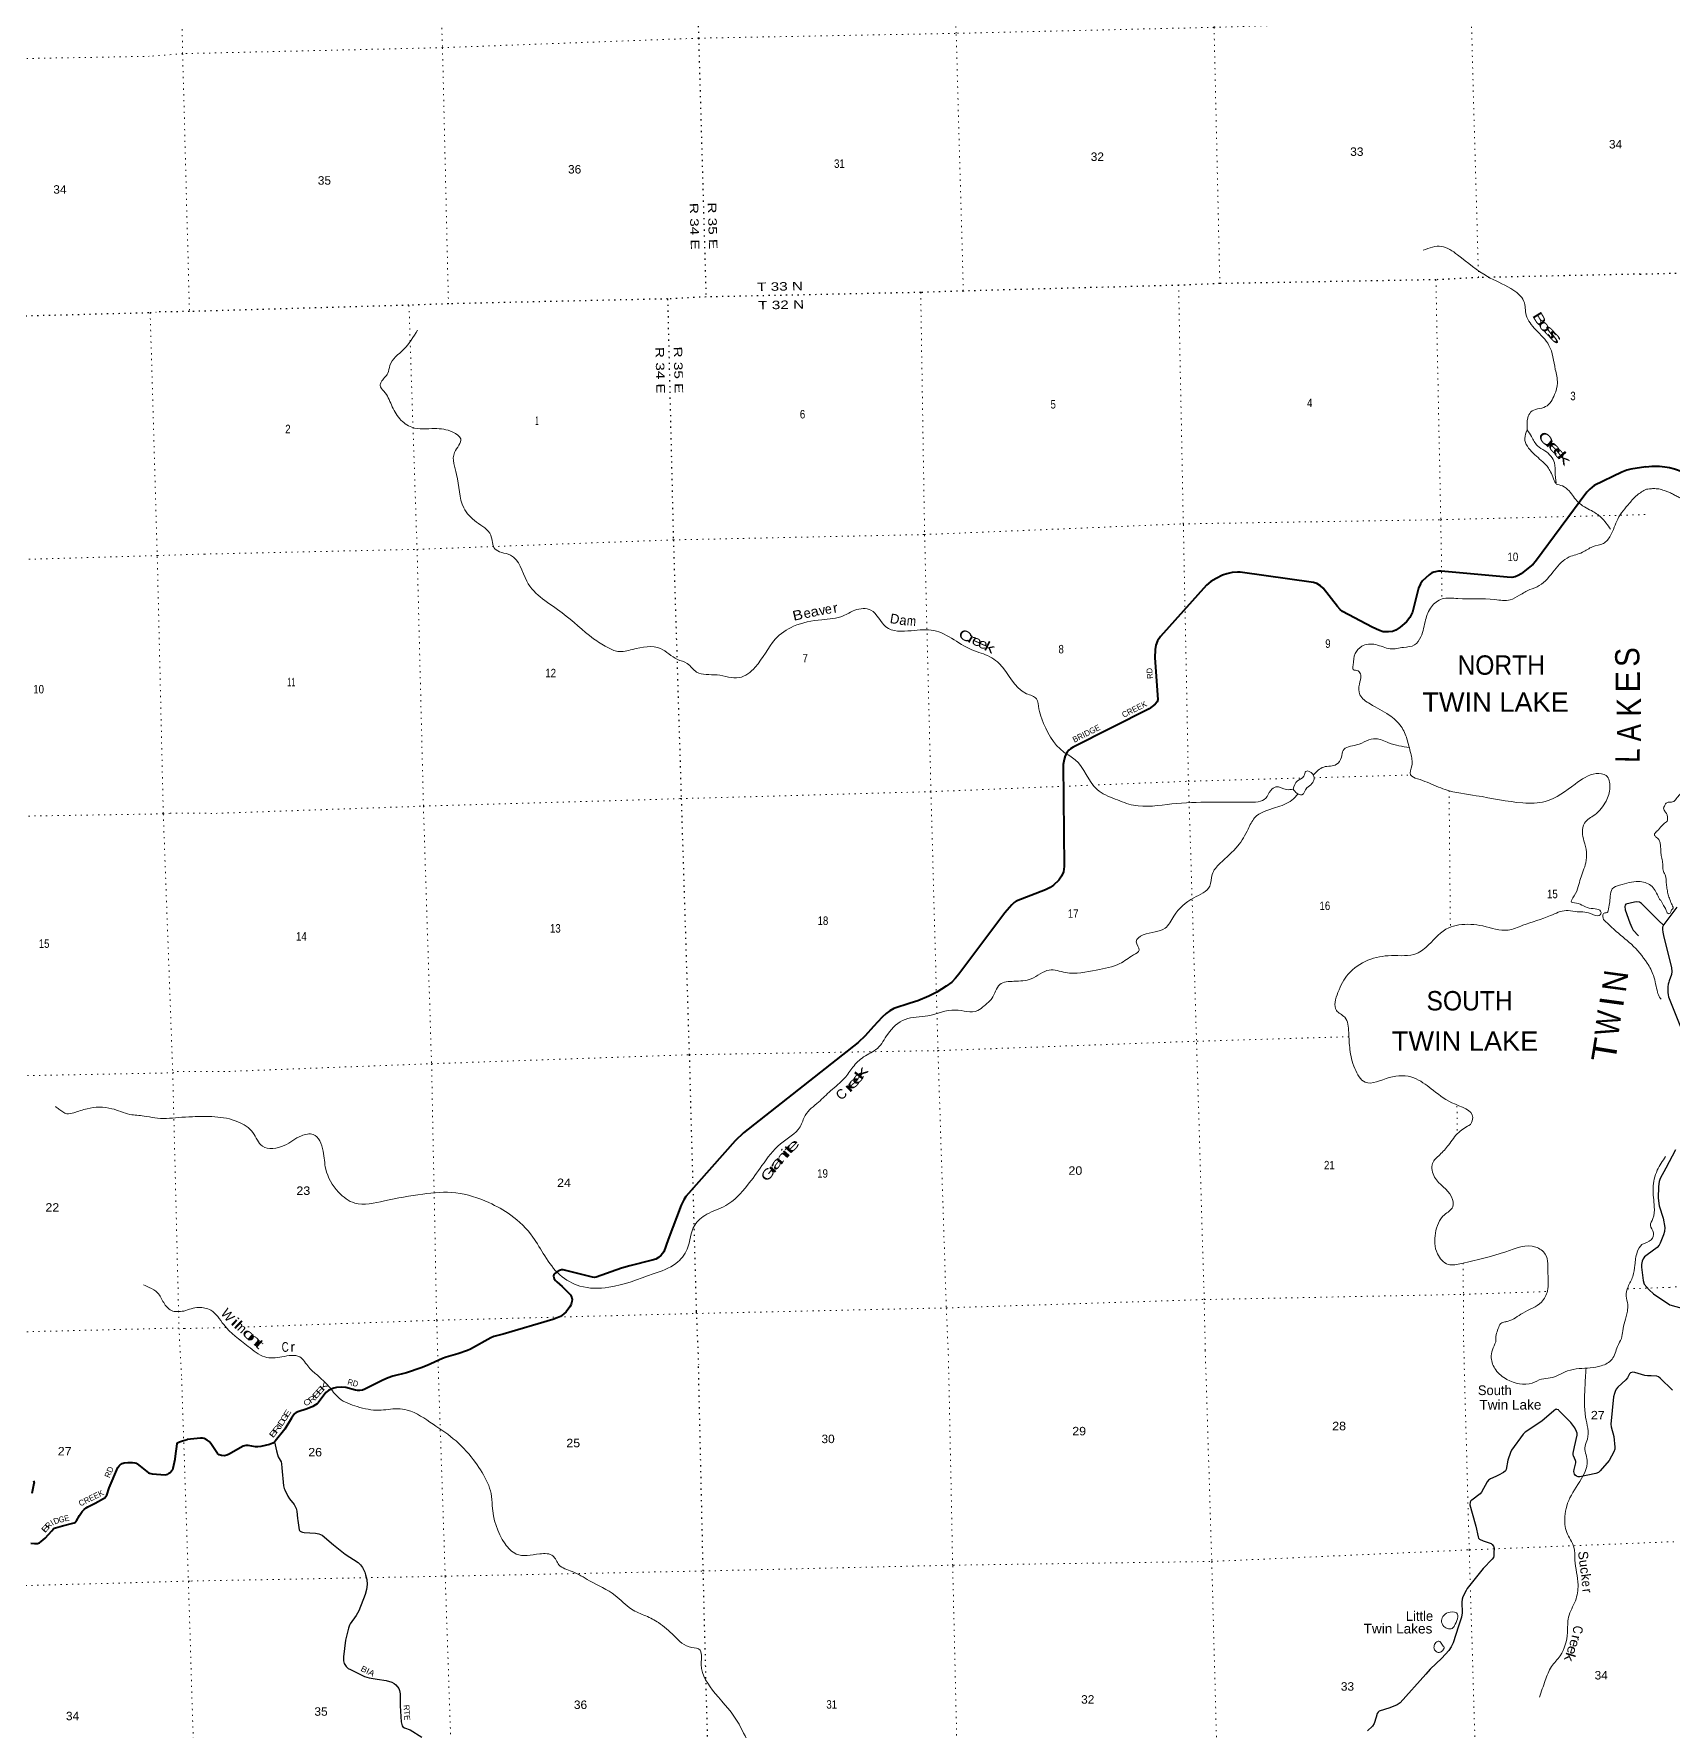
# Model space of a CAD drawing. Header units: feet. Extents: x 489137 to 739700, y 189004 to 379547.
# Drawn here: x 610788 to 644636, y 276660 to 311700 of the extents above; entities that cross this region are included whole.
import ezdxf
from ezdxf.enums import TextEntityAlignment as Align

# ---------------------------------------------------------------- set-up
doc = ezdxf.new("R2010")
doc.units = ezdxf.units.FT
doc.header["$LTSCALE"] = 80
doc.linetypes.add('DOTTED', pattern=[1.5, 0.3, -1.2])
for name, color, linetype, lineweight in [('26', 7, 'Continuous', 40), ('29', 7, 'Continuous', 25), ('39', 7, 'Continuous', 13), ('6', 7, 'DOTTED', 25), ('7', 7, 'DOTTED', 13)]:
    doc.layers.add(name, color=color, linetype=linetype, lineweight=lineweight)
for name, color, linetype in [('27', 7, 'Continuous'), ('30', 7, 'Continuous'), ('41', 7, 'Continuous')]:
    doc.layers.add(name, color=color, linetype=linetype)

msp = doc.modelspace()

# ---------------------------------------------------------------- linework, layer by layer
at = {"layer": '26'}
for points in [[(644091.55, 302755.91), (643780.83, 302706.57), (643699.06, 302686.11), (643601.05, 302649), (643024.62, 302368.53), (642982.99, 302338.71), (642934.45, 302296.35), (642875.2, 302230.63), (641814.6, 300802.28), (641762.45, 300748.8), (641516.26, 300545.92), (641457.54, 300509.96), (641397.08, 300483.99), (641327.7, 300473.87), (641225.88, 300479.19), (639865.22, 300600.18), (639809.36, 300599.08), (639713.74, 300582.14), (639670.46, 300564.09), (639617.84, 300529.06), (639478.4, 300399.88), (639436.03, 300336.73), (639396, 300250.08), (639268.95, 299757.59), (639214.22, 299647.44), (639145.64, 299558.16), (639015.86, 299441.74), (638930.93, 299382.43), (638857.17, 299358.73), (638774.69, 299347.74), (638666.01, 299351.52), (638590.47, 299374.9), (638437.27, 299445.36), (637825.39, 299765.6), (637775.18, 299809.84), (637721.08, 299874.8), (637425.33, 300253.73), (637374.81, 300296.45), (637299.1, 300343.95), (637223.69, 300364.94), (635713.98, 300582.14), (635657.25, 300581.65), (635548.08, 300574.92), (635434.42, 300549.13), (635349.71, 300517.18), (635212.66, 300452.22), (635108.07, 300387.26), (635017.95, 300309.15), (634063.95, 299254.08), (634000.42, 299163.35), (633966.57, 299073.64), (633953.13, 298984.24), (633946, 298810.28), (634008.77, 297953.39), (633993.62, 297904.37), (633953.24, 297850.81), (633896.24, 297803.32), (633828.94, 297756.41), (632260.63, 296966.07), (632207.53, 296933.1), (632174.07, 296904.72), (632134.4, 296865.02), (632094.86, 296784.47), (632073.09, 296713.45), (632053.55, 296607.54), (632074.89, 294501.22), (632060.33, 294393.41), (632017.19, 294299.12), (631962.51, 294218.93), (631854.61, 294114.89), (631786.36, 294068.16), (631690.02, 294019.36), (631083.93, 293784.16), (631039.79, 293754.19), (630991.39, 293706.81), (630848.85, 293545.23), (629898.3, 292274.55), (629831.57, 292191.55), (629750.83, 292112.3), (629634.3, 292028.22), (629442.06, 291906.45), (629276.15, 291819.84), (629048.23, 291726.91), (628890.43, 291676.02), (628558.43, 291567.22), (628469.58, 291518.75), (628396.13, 291462.56), (628314.09, 291387.11), (628134.21, 291192.15), (627964.21, 291003.53), (627819.07, 290867.1), (625451.38, 288995.53), (625280.58, 288835.17), (624259.2, 287683.2), (624214.25, 287615.51), (624163.44, 287506.77), (623894.56, 286793.91)], [(644091.55, 302755.91), (644216.07, 302768.64), (644301.47, 302771.67), (644374.6, 302768.07), (644488.11, 302756.54), (644579.56, 302739.92), (644685.35, 302714.21), (644748.06, 302696.05), (644887.11, 302641.61), (645141.01, 302526.67), (645178.05, 302502.49), (645276.69, 302425.45), (645826.36, 301944.14), (645855.91, 301926.31), (645884.62, 301911.18), (645913.34, 301902.11), (645944.79, 301897.45), (646023.67, 301888.5), (646118.58, 301884.89), (647793.92, 301923.26)], [(623894.56, 286793.91), (623799.9, 286542.96), (623778.75, 286505.79), (623749.9, 286473.31), (623690.39, 286424.73), (623636.29, 286392.11), (623563.09, 286364.59), (623102.65, 286252.68), (622926.6, 286205.31), (622401.77, 286018.86), (622371.27, 286013.19), (622326.19, 286018.6), (622244.08, 286034.65), (621725.69, 286168.37), (621687.86, 286170.58), (621646.34, 286155.74), (621596.42, 286125.58), (621548.96, 286090.78), (621532.73, 286070.93), (621526.33, 286038.76), (621527.32, 286007.77), (621538.14, 285982.51), (621567, 285944.62), (621590.21, 285919.33), (621705.89, 285821.56), (621874.06, 285650.5), (621887.98, 285627.04), (621901.51, 285589.15), (621906.02, 285556.67), (621904.11, 285515.98), (621890.69, 285459.23), (621878.97, 285435.77), (621861.01, 285401.63), (621783.32, 285298.43), (621732, 285249.92), (621671.05, 285206.39), (621602.16, 285174.13), (621509.63, 285141.25), (620484.12, 284839.74), (620288.05, 284787.78), (620226.24, 284762.72), (619807.87, 284531.75), (619743.82, 284503.81), (619546.2, 284435.63), (619302.95, 284362.13), (619228.59, 284333.79), (618913.43, 284188.91), (618792.61, 284141.75), (618482.95, 284042.76)], [(618482.95, 284042.76), (618204.24, 283969.62), (618106.46, 283935.26), (617997.07, 283886.89), (617625.56, 283704.5), (617579.64, 283684.87), (617524.33, 283674.32), (617476.91, 283676.96), (617432.67, 283684.77), (617235.7, 283735.61), (617134.48, 283742.85), (617040.09, 283740.04), (616983.02, 283727.04), (616930.33, 283705.95), (616875.02, 283674.32), (616847.38, 283655.87), (616821.55, 283632.75), (616664.3, 283423.93), (616642.86, 283403.43), (616608.97, 283376.48), (616551.02, 283342.22), (616434.45, 283294.42), (616240.2, 283236.79), (616196.96, 283214.84), (616179.61, 283199.89), (616148, 283168.26), (616109.42, 283107.31), (615975.14, 282875.24), (615772.64, 282630.57), (615748.93, 282609.48), (615723.54, 282589.3), (615654.1, 282562.04), (615474.98, 282519.87), (615417.53, 282509.76), (615369.62, 282509.32), (615214.21, 282538.32), (615164.83, 282536.77), (615114.11, 282522.5), (615051.36, 282489.06), (614819.09, 282359.09), (614773.65, 282337.65), (614716.36, 282327.46), (614666.31, 282330.09), (614616.26, 282343.27), (614583.2, 282372.52), (614442.15, 282578.44), (614408.17, 282620.02), (614368.66, 282649.02), (614308.14, 282681.58), (614271.2, 282688.55), (614229.05, 282688.55), (613957.59, 282661.77)], [(611160.95, 280779.82), (611193.43, 280816.16), (611211.6, 280829.34), (611236.31, 280838.76), (611379.02, 280879.85), (611593.42, 280931.78), (611622.84, 280941.2), (611644.88, 280953.83), (611658.14, 280968.28), (611669.91, 280985.94), (611729.62, 281095.44), (611786.4, 281176.68), (611825.23, 281219.06), (611870.28, 281254.75), (611904.06, 281274.4), (612051.06, 281346.56), (612227.05, 281441.58), (612251.76, 281460.42), (612269.03, 281477.75), (612291.77, 281513.4), (612342.54, 281661.43), (612522.18, 282088.23), (612548.28, 282119.75), (612572.99, 282142.12), (612610.64, 282164.49), (612652.64, 282178.63), (612728.3, 282188.04), (612824.79, 282188.04), (612876.11, 282182.82), (612902.45, 282172.74), (612922.45, 282160.96), (612980.81, 282111.06), (613157.78, 281977.29), (613178.96, 281965.52), (613202.56, 281957.78), (613227.79, 281952.57), (613499.27, 281935.75), (613524.31, 281939.62), (613552.55, 281950.21), (613577.26, 281964.34), (613603.15, 281983.18), (613639.62, 282020.86), (613654.92, 282045.58), (613664.8, 282069.52), (613707.87, 282255.16), (613716.3, 282321.21), (613748.47, 282575.4), (613756.71, 282591.88), (613764.94, 282600.13), (613780.24, 282610.72), (613794.36, 282616.61), (613856.71, 282635.91), (613957.59, 282661.77)], [(610779.18, 281807.16), (610788.59, 281787.73), (610790.95, 281769.48), (610789.06, 281751.47), (610742.41, 281545.19)], [(610725.06, 280522.05), (610798.6, 280513.8), (610826.84, 280512.63), (610859.24, 280516.25), (610882.14, 280523.22), (610902.14, 280530.29), (610939.21, 280552.66), (611019.51, 280621.62), (611160.95, 280779.82)]]:
    msp.add_lwpolyline(points, dxfattribs=at)
at = {"layer": '29'}
msp.add_line((644457.33, 293290.49), (644362.54, 293376.92), dxfattribs=at)
for points in [[(644362.54, 293376.92), (644006.78, 293736.56), (643963.66, 293764.84), (643906.23, 293768.95), (643861.32, 293764.71), (643680.07, 293719.69), (643664.21, 293699.17), (643660.11, 293674.54), (643666.78, 293606.48), (643761.56, 293335.43), (643803.68, 293243.54), (643835.28, 293185.15), (643945.09, 293065.67)], [(644735.44, 293658.95), (644465.7, 293304.6), (644449.98, 293278.11), (644439.04, 293245.08), (644436.56, 293200.83), (644443.14, 293144.51), (644455.17, 293074.32), (644624.14, 292408.39), (644630.81, 292330.72), (644625.1, 292267.04), (644575.43, 292141.9), (644567.22, 292109.06), (644556.97, 292070.06), (644548.77, 292016.7), (644546.71, 291965.39), (644546.71, 291899.71), (644556.97, 291848.4), (644564.64, 291806.18), (644807.2, 291191.63)], [(644704.57, 288648.75), (644510.19, 288267.32)], [(644510.19, 288267.32), (644392.33, 288053.08), (644367.72, 287991.51), (644352, 287891.26), (644347.21, 287646.71), (644369.03, 287491.93), (644449.56, 287238.83), (644483.26, 287043.57), (644478.47, 286961.22), (644458.15, 286889.84), (644392.33, 286719.04), (644367.72, 286677.99), (644324.88, 286629.58), (644121.59, 286480.96), (644068.07, 286434.12), (644039.55, 286398.87), (644019.04, 286345.5), (644002.63, 286279.83), (644001.03, 286221.25), (644035.45, 285947.34), (644062.06, 285875.04), (644160.57, 285752.37), (644249.13, 285673.94), (644591.7, 285446.05)], [(644591.7, 285446.05), (645007.71, 285329.43), (645188.2, 285263.75), (645217.95, 285244.25), (645237.43, 285226.81), (645267.17, 285178.57), (645270.25, 285120.08), (645263.23, 285073.54), (645178.99, 284798.82)], [(644201.76, 283975.19), (644131.03, 283976.66), (644072.51, 283983.84), (643866.49, 284047.38), (643822.07, 284053.44), (643779.14, 284040.57), (643753.41, 284019.09), (643715.04, 283936.24), (643681.99, 283893.35), (643518.24, 283744.81), (643483.82, 283700.83), (643459.59, 283656.38), (643443.43, 283613.94), (643427.76, 283545.26), (643370.74, 282979.45), (643374.58, 282926.72), (643429.48, 282724), (643456.32, 282504.59), (643453.53, 282464.17), (643435.36, 282407.6), (643386.89, 282316.66), (643334.45, 282229.75), (643151.64, 282016.59), (643113.27, 281984.26), (643063.16, 281958), (642728.86, 281892.84), (642695.26, 281893.33), (642660.93, 281905.45), (642632.66, 281927.68), (642619.21, 281947.16), (642608.43, 282000.42), (642612.47, 282044.88), (642648.7, 282181.82), (642648.81, 282206.53), (642640.74, 282226.74), (642596.52, 282326.08), (642594.29, 282339.9), (642594.29, 282378.29), (642616.51, 282512.12), (642672.14, 282755.37), (642674.05, 282793.54), (642663.95, 282827.89), (642623.57, 282902.66), (642545.94, 283013.17), (642298.45, 283264.36), (642286.33, 283274.47), (642258.06, 283285.93), (642241.91, 283286.59), (642225.75, 283280.53), (642189.81, 283254.3), (641946.1, 283039.6), (641600.76, 282812.74), (641557.65, 282775.61), (641319.06, 282439.92), (641295.74, 282395.08), (641245.17, 282234.66), (641207.11, 282040.18), (641190.83, 282012.54), (641154.48, 281984.25), (641047.45, 281923.63), (640992.84, 281896.69), (640881.86, 281848.87), (640844.34, 281823.12), (640813.2, 281788.25), (640697.96, 281572.01), (640668.82, 281538.69), (640499.19, 281413.41), (640477.99, 281394.21), (640462.23, 281365.53), (640458.8, 281316.42), (640503.22, 281144.38), (640581.16, 280871.49), (640626.14, 280654.45), (640636.51, 280625.35), (640658.72, 280603.12), (640730.1, 280569.75), (640894.99, 280514.21), (640920.71, 280496.85), (640947.49, 280461.67), (640958.6, 280418.23), (640955, 280330.05), (640950.52, 280260.61), (640943.45, 280225.25), (640918.32, 280190.09), (640730.83, 280000.72), (640401.25, 279585.7), (640383.03, 279543.81), (640312.4, 279411.92), (640296.25, 279363.43), (640289.02, 279301.82), (640297.68, 279084.06), (640286.15, 278989.6), (640224.28, 278806.15), (640109.28, 278462.84), (640072.1, 278383.39), (640023.63, 278306.6), (639878.91, 278145.48), (639635.35, 277918.68), (639546.02, 277818.53)], [(644642.72, 283680.3), (644389.51, 283932.2), (644357.2, 283958.47), (644322.95, 283972.67), (644201.76, 283975.19)], [(615761.67, 282617.32), (615802.79, 282427.45), (615821.46, 282351.38), (615836.61, 282303.9), (615894.31, 282201.25), (615906.27, 282157.4), (615907.86, 282080.44), (615942.62, 281708.82), (615957.36, 281653.63), (615968.88, 281621.93), (616037.53, 281494.63), (616070.93, 281439.97), (616163.21, 281318.71), (616195.04, 281268.32), (616207.16, 281238.01), (616222.3, 281180.43), (616232.4, 281028.88), (616237.81, 280987.24), (616266.73, 280800.54), (616275.31, 280782.86), (616280.86, 280776.3), (616286.83, 280770.28), (616299.54, 280763.66), (616319.23, 280754.07), (616337.91, 280748.51), (616373.94, 280743.76), (616606.29, 280726.18), (616673.12, 280715.17), (616712.49, 280704.05), (616744, 280688.56), (616976.52, 280487.35), (617219.03, 280294.41), (617485.9, 280125.13), (617538.4, 280076.64), (617574.75, 280022.08), (617627.25, 279925.09), (617641.39, 279870.53), (617665.62, 279769.5), (617670.61, 279665.73), (617659.56, 279565.41), (617630.68, 279459.11), (617498.01, 279122.89), (617444.04, 279029.62), (617324.35, 278856.16), (617306.18, 278829.89), (617285.7, 278766.17), (617228.11, 278516.82), (617187.78, 278175), (617185.02, 278090.32), (617201.17, 278037.79), (617237.52, 277973.12), (617281.51, 277932.69), (617330.41, 277908.46), (617621.19, 277767.02), (617711.75, 277739.45), (617876.91, 277713.37)], [(617876.91, 277713.37), (618063.64, 277683.89), (618182.57, 277649.82), (618233.05, 277623.55), (618264.57, 277593.04), (618327.96, 277516.45), (618342.09, 277478.06), (618355.55, 277411.21), (618352.48, 277160.93), (618372.57, 276830.4), (618398.63, 276750.62), (618413.78, 276727.38), (618442.7, 276704.66), (618560.28, 276662.6), (618806.27, 276516.15)], [(639546.02, 277818.53), (639017.85, 277226.38), (638955.38, 277181.07), (638807.15, 277121.3), (638585.98, 277048.3), (638563.63, 277031.54), (638543.43, 277003.25), (638520.8, 276927.95), (638481.98, 276798.03), (638446.51, 276740.56), (638340.48, 276645.89)]]:
    msp.add_lwpolyline(points, dxfattribs=at)
at = {"layer": '39'}
for points in [[(639493.24, 307230.23), (639870.58, 307311.39), (640203.44, 307137.04), (640823.07, 306688.34), (641300.81, 306442.49), (641573.28, 306175.89), (641624.35, 305888.18), (641816.84, 305591.51), (642092.69, 305266.41), (642223.29, 304768.39), (642268.12, 304488.61), (642209.15, 304248.94), (642021.29, 304000.32), (641713.29, 303886.37), (641655.44, 303771.96), (641641.15, 303519.15)], [(618714.25, 305581.61), (618430.93, 305187.44), (618142.31, 304847.69), (618101.58, 304691.24), (617960.64, 304506.29), (617942.03, 304439.22), (618019.45, 304319.75), (618175.31, 304036.4), (618345.33, 303751.35), (618597.55, 303575.2), (619068.2, 303547.35), (619443.06, 303474.94), (619605.63, 303337.18), (619479.09, 303053.58), (619521.92, 302600.04), (619669.13, 301908.47), (619932.13, 301615.4), (620226.92, 301343.24), (620308, 301066.3), (620631.8, 300934.17), (620971.15, 300394.35), (621704.49, 299740.14), (622350.28, 299207.18), (622630.72, 299031.66), (622852.64, 298943.7), (623156.28, 298984.84), (623736.83, 299001.87), (624082.92, 298779.33), (624286.64, 298692.99), (624480.34, 298517.55), (624903.31, 298458.34), (625360.51, 298401.91), (625690.35, 298617.34), (626106.54, 299196.28), (626485.56, 299465.34), (627065.45, 299597.49), (627509.37, 299678.12), (627750.74, 299794.62), (628081.53, 299795.96), (628392.12, 299451.44), (628916.41, 299372.27), (629380.26, 299376.59), (630219.14, 298955.01), (630404.98, 298893.42), (630731.48, 298695.8), (631298.75, 298070.18), (631502.94, 297963.65), (631552.14, 297756.7), (631611.32, 297554.01), (632069.15, 296863.33), (632304.81, 296704.98), (632754.81, 296090.88), (633130.57, 295893.25), (633508.72, 295766.38), (634300.87, 295792.18), (635094.76, 295830.15), (635873.46, 295827.37), (636242.64, 295912.39), (636341.8, 296072.16), (636451.04, 296145.31), (636670.2, 296089.61), (636807.15, 296098.73)], [(641641.15, 303519.15), (641592.77, 303344.35), (641767.34, 303037.18), (642018.76, 302808.49), (642142.17, 302619.35), (642237.79, 302411.42), (642223.38, 302596.93), (642205.7, 302836.91), (642006.18, 303088.98), (641852.48, 303192.6), (641733.1, 303381.83), (641641.15, 303519.15)], [(642237.46, 302397.6), (642372.07, 302361.9), (642507.58, 302259.9), (642692.51, 302027.7), (642968.92, 301852.09), (643169.88, 301711.15), (643365.18, 301467.06)], [(644104.89, 302294.64), (643911.56, 302172.13), (643756.05, 302007.06), (643513.56, 301678.44), (643362.18, 301335.7), (643216.65, 301174.89), (642992.35, 301105.23), (642787.22, 300991.56), (642509.09, 300894.44), (642206.73, 300625.08), (641891.48, 300302.91), (641699.76, 300219.84), (641484.6, 300103.93), (641291.15, 300008.71), (640972.27, 300015.71), (640209.33, 300035), (639882.71, 300027.69), (639662.59, 299865.21), (639543.74, 299597.94), (639445.06, 299244.25), (639313.78, 299077.7), (639086.99, 299028.19), (638809.33, 298997.73), (638512.81, 299084.02), (638223.15, 299049.26), (638089.39, 298902.85), (638044.57, 298661.47), (638048.75, 298568.65), (638152.28, 298540.66), (638202.73, 298452.91), (638174.8, 298266.45), (638185.92, 298048.55), (638396.07, 297859.33), (638788.76, 297627.74), (639036.24, 297394.92), (639157.27, 297135.04), (639234.78, 296837.82), (639258.94, 296579.8), (639233.02, 296393.39), (639374.06, 296313.73), (639577.51, 296239.5), (639950.17, 296088.26), (640590.51, 295963.21), (641552.12, 295815.05), (642015.41, 295843.6), (642634.35, 296204.88), (643069.12, 296418.62), (643273.78, 296378.76), (643352.05, 296136.1), (643271.93, 295851.51), (643036.43, 295569.51), (642826.66, 295395.14), (642782.55, 295210.33), (642815.01, 295029.26), (642866.78, 294798.13), (642853.8, 294575.64), (642742.32, 294251.97), (642611.52, 293891.51), (642560.09, 293761.08), (642620.81, 293752.34), (642925.95, 293642.01), (643168.08, 293552.49), (643164.66, 293526.16), (643131.23, 293489.05), (642950.76, 293529.45), (642635.16, 293568.85), (642445.04, 293590.85), (642126.73, 293486.77), (641550.45, 293286.02), (641248.17, 293186.34), (640727.77, 293271.66), (640229.03, 293292.82), (640020.58, 293235.63), (639605.18, 292882.95), (639359.22, 292703.73), (638835.77, 292659.7), (638351.86, 292564.03), (637943.01, 292276.13), (637731.95, 291897.71), (637702.24, 291527.39), (637870.94, 291385.73), (637954.88, 291072.5), (637979.23, 290719.55), (638079.12, 290327.89), (638295.51, 290043.88), (638793.5, 290141.88), (639300.02, 290133.01), (639660.26, 289908.78), (640088.54, 289621.43), (640517.19, 289317.92), (640472.18, 289171.48)], [(644104.89, 302294.64), (644166.52, 302301.89), (644255.24, 302306.81), (644360.22, 302299.76), (644473.52, 302268.56), (644548.42, 302243.04), (644621.41, 302207.4), (644702.51, 302167.8), (644781.64, 302124.14), (644846.52, 302092.46), (644954.13, 302024.83), (645035.41, 301967.05), (645129, 301889.19), (645190.07, 301835.25), (645297.85, 301751.47), (645340.68, 301705.43), (645393.8, 301639.29), (645449.1, 301557.01), (645484.27, 301470.5), (645533.95, 301345.74), (645563.28, 301238.96), (645602.56, 301144.4), (645651.83, 301060.05), (645733.3, 300984.09), (645806.51, 300926.23), (645934.64, 300824.47), (645977.4, 300786.51), (646034.57, 300718.39), (646059.39, 300658.03), (646092.89, 300537.15), (646130.34, 300424.39), (646167.29, 300362.13), (646188.4, 300269.42), (646203.48, 300174.62), (646214.77, 300055.54), (646215.5, 299982.83), (646226.4, 299902.13), (646237.49, 299803.25), (646248.55, 299706.4), (646253.26, 299639.78), (646254.48, 299518.58), (646259.33, 299437.83), (646296.54, 299349.31), (646339.82, 299258.83), (646377.27, 299146.07), (646415.2, 298986.86), (646446.47, 298886.16), (646466.02, 298748.98), (646471.09, 298646.01), (646490.65, 298506.81), (646515.98, 298395.96), (646549.22, 298301.34), (646546.32, 298188.18), (646521.42, 298056.63), (646476, 297959.21), (646430.34, 297886.04), (646378.74, 297800.68), (646299.01, 297704.95), (646233.21, 297627.53), (646147.16, 297558), (646051.43, 297447.97), (645931.59, 297327.6), (645805.69, 297209.19), (645732.04, 297109.47), (645728.17, 297093.27), (645670.55, 297005.84), (645595.11, 296883.88), (645525.52, 296782.19), (645461.93, 296686.62), (645408.22, 296611.34), (645342.34, 296542.01), (645206.61, 296397.24), (645074.73, 296270.69), (644980.75, 296186.93), (644874.87, 296082.86), (644777.21, 295964.73), (644705.44, 295879.17), (644669.49, 295842.46), (644568.73, 295831.36), (644512.45, 295810.6), (644476.75, 295749.65), (644461.06, 295705.05), (644496.15, 295626.61), (644512.51, 295604.55), (644537.25, 295552.27), (644544.1, 295473.55), (644544.24, 295459.41), (644482.35, 295394.16), (644414.4, 295330.86), (644370.55, 295277.91), (644350.62, 295253.47)], [(637221.38, 296386.53), (637438, 296555.22), (637704.97, 296611.69), (637802.44, 296757.29), (637837.46, 296899.47), (638117.23, 297012.79), (638513.65, 297140.84), (638779.88, 297055.9), (639205.16, 296958.77)], [(636807.15, 296098.73), (636896, 296268.38), (637026.9, 296364.23), (637068.91, 296466.16), (637213.41, 296410.82), (637193.82, 296212.42), (637090.96, 296125.28), (636985.37, 295981.52), (636881.75, 296013.55), (636807.15, 296098.73)], [(636905.15, 295997.29), (636780.16, 295871.9), (636442.86, 295716.89), (636010.05, 295505.21), (635876.25, 295273.96), (635662.46, 294925.79), (635297.6, 294568.17), (635131.59, 294334.18), (635082.69, 294094.73), (634753.46, 293853.05), (634342.66, 293476.22), (634160.89, 293225.72), (633706.23, 293086.27), (633564.22, 292947.76), (633622.79, 292771.31), (633510.03, 292675.87), (633223.79, 292493.73), (632738.75, 292359.66), (632102.45, 292311.08), (631768.43, 292362.19), (631393.44, 292180.08), (631037.57, 292129.7), (630746.64, 292062.59), (630579.87, 291774.05), (630422.06, 291621.04), (630289.14, 291525.15), (629826.97, 291535), (629258.85, 291417.26), (628790.59, 291342.14), (628430.51, 291039.17), (628217.52, 290743.53), (627931.19, 290565.43), (627710.13, 290356.46), (627537.87, 290130.41), (627249.53, 289865.41), (626998.74, 289633.56), (626726.77, 289358.82), (626617.25, 289124.08), (626211.93, 288771.61), (625831.08, 288320.72), (625529.9, 287914.03), (625085.71, 287498.08), (624688.54, 287315.48), (624441.6, 287091.8), (624283.7, 286595.39), (624054.53, 286301.41), (623579.53, 286082.73), (622666.09, 285807.78), (622070.44, 285832.83), (621657.64, 286061.95), (621343.85, 286456.9), (621096.79, 286845.26), (620642.44, 287299.69), (620186.64, 287556.12), (619504.1, 287761.03), (618820.91, 287733.62), (618029.42, 287592.69), (617417.26, 287546.68), (617081.17, 287773.47), (616817.92, 288250.35), (616762.86, 288622.81), (616557.25, 288963.63), (616313.77, 288937.98), (615959.4, 288736.13), (615509.9, 288722.04), (615311.74, 289002.42), (615003.92, 289227.82), (614523.47, 289330.19), (614063.51, 289332.02), (613774.87, 289314.9)], [(644309.36, 295217.17), (644296.62, 295200.42), (644274.67, 295175.96), (644270.84, 295155.73), (644277.64, 295138.91), (644295.48, 295113.55), (644312.81, 295098.81)], [(644350.62, 295253.47), (644312.2, 295220.04), (644309.36, 295217.17)], [(644312.81, 295098.81), (644354.4, 295067.81), (644383.21, 295011.53), (644398.21, 294924.81), (644403.29, 294821.83), (644412.27, 294731.02), (644437.72, 294608.04), (644442.82, 294503.04), (644455.96, 294400.15), (644501.3, 294305.65), (644516.85, 294164.39), (644530.07, 294053.42), (644549.35, 293942.5), (644580.59, 293845.84), (644624.13, 293729.11), (644646.81, 293680.85), (644655.33, 293636.49), (644625.37, 293605.89), (644605.79, 293547.11), (644581.79, 293526.68), (644553.51, 293530.44), (644508.29, 293612.82), (644457.04, 293693.11), (644430.27, 293747.39), (644399.46, 293801.63), (644379.06, 293823.65), (644347.87, 293884.66)], [(644347.87, 293884.66), (644198.07, 294106.79), (643939.95, 294189.89), (643552.39, 294114.56), (643400.81, 294040.47), (643360.02, 293886.04), (643312.63, 293581.99), (643297.26, 293549.32), (643244.93, 293544.11), (643210.16, 293430.82), (643273.17, 293353.23), (643440.6, 293197.02), (643794.61, 292893.86), (644120.35, 292505.24), (644253.48, 292245.63), (644336.11, 291902.06), (644376.72, 291803.99), (644409.31, 291758.67)], [(613774.87, 289314.9), (613283.01, 289306.57), (613063.89, 289345.78), (612772.18, 289379.22), (612397.62, 289497.55), (611886.52, 289497.46), (611615.8, 289414.22), (611468.85, 289392.52), (611304.9, 289489.62), (611230.95, 289540.39)], [(640472.18, 289171.48), (640227.86, 289008.46), (640016.09, 288747.18), (639835.21, 288545.18), (639686.02, 288368.13), (639728.98, 288082.25), (640079.34, 287676), (640102.32, 287468.46), (639932.64, 287305.09), (639745.77, 286927.21), (639787.94, 286501.94), (640008.93, 286280.65), (640286.83, 286301.01), (641199.05, 286541.6), (641820.11, 286638.31), (642015.21, 286489.16), (642070.93, 286088.44), (642063.02, 285734.77), (641937.33, 285501.68), (641549.25, 285274.84), (641246.56, 285106.47), (641182.32, 285092.91), (641100.32, 285062.8), (641042.33, 284954.44), (641000.98, 284824.24), (640995.45, 284680.09)], [(644503.11, 288512.96), (644330.88, 288225.62), (644242.7, 287853.99), (644267.75, 287470.76), (644237.15, 287225.66), (644189.94, 287087.25), (644249.96, 286935.07), (644206.92, 286790.69), (644013.61, 286689.41), (643914.41, 286531.65), (643866.13, 286265.96), (643823.14, 286032.7), (643725.34, 285814.38), (643689.48, 285621.68), (643719.59, 285454.7), (643712.8, 285313.15), (643657.3, 285097.79), (643617.36, 284907.02), (643592.02, 284752.57)], [(613886.78, 285316.66), (613627.29, 285328.52), (613469.86, 285490.44), (613343.81, 285691.48), (613169.37, 285804.5), (613054.9, 285860.36)], [(613886.78, 285316.66), (614193.56, 285389.95), (614440.93, 285334.89), (614710.12, 285035.9), (615214.79, 284586.64), (615556.74, 284368.05), (615913.69, 284372), (616280.91, 284368.1), (616469.45, 284154.16), (616644.68, 283992.44)], [(640995.45, 284680.09), (640900.27, 284350.48), (640992.81, 284101.51), (641224.71, 283902.54), (641742.43, 283828.09), (641941.06, 283910.76), (642115.79, 283933.86), (642475.47, 284079.51), (642715.85, 284127.45), (643173.83, 284186.05), (643394.68, 284320.12), (643507.41, 284585.32), (643592.02, 284752.57)], [(619033.96, 282979.41), (618501.72, 283269.54), (618302.68, 283300.04), (617914.37, 283266.44), (617469.22, 283343.77), (617097.1, 283514.94), (616872.88, 283768.12), (616644.68, 283992.44)], [(642858.64, 284141.2), (642834.25, 283733.99), (642850.19, 283122.22), (642886, 282672.94), (642837.28, 282525.48), (642880.86, 282238.19), (642688.63, 281735.39), (642457.89, 281287.65), (642419.85, 281073.93), (642461.06, 280744.1), (642606.3, 280438.61), (642628.85, 280172.72), (642693.31, 279661.91), (642637.62, 279332.28), (642497.5, 278993.24), (642473.73, 278672.96), (642322.88, 278196.05), (642145.91, 277972.77), (642015.91, 277684.65), (641894.17, 277340.28)], [(637591.58, 264343.53), (637600.92, 264671.32), (637513.85, 265037.73), (637461.15, 265300.4), (637329.51, 265568.03), (637051.95, 265953.15), (636825.05, 266384.75), (636827.68, 266574.84), (636818.58, 266703.83), (636796.08, 266814.1), (636811.99, 267077.47), (636702.61, 267240.88), (636441.77, 267559.97), (636221.1, 267781.62), (636213.45, 268027.9), (636215.68, 268228.07), (636112.12, 268397.78), (635970.29, 268616.5), (635900.87, 268842.13), (635735.24, 269152.87), (635675.19, 269397.06), (635600.83, 269953.96), (635583.03, 270664.68), (635493.49, 270836.97), (635464.6, 271264.3), (635523.21, 271365.66), (635567.5, 271523.04), (635474.05, 271743.68), (635366.74, 271751.54), (635102.26, 271700.62), (634792.32, 271676.2), (634461.31, 271725.72), (634212.86, 271883.61), (634222.58, 271944.63), (634148.5, 272083.16), (633900.13, 272135.96), (633748.12, 272202.69), (633543.85, 272366.38), (633344.06, 272467.59), (633156.13, 272832.01), (633038.38, 273003.18), (632840.24, 273165.09), (632602.02, 273319.34), (632420.34, 273267.67), (631961.83, 273273.73), (631565.61, 273338.85), (631197.29, 273413.16), (630980.95, 273267.14), (630797.97, 273197.22), (630617.26, 273274.93), (630430.19, 273360.48), (630045.35, 273444.24), (629676.04, 273595.32), (629422.06, 273688.31), (629099.36, 273629.02), (628781.47, 273652.79), (628255.49, 273783.49), (628137.62, 273906.15), (627960.39, 273998.15), (627524.55, 274249.66), (626843.71, 274519.74), (626630.27, 274711.36), (626502.93, 275126.7), (626393.04, 275354.77), (625970.57, 275831.15), (625749.57, 276163.95), (625622.77, 276308.48), (625357.93, 276781.01), (624866.56, 277418.38), (624574.71, 278013.13), (624568.44, 278275.62), (624550.89, 278311.31), (624383.31, 278363.27), (624010.19, 278611.21), (623694.82, 278879.62), (623430.95, 279018.71), (623132.66, 279160.48), (622798.59, 279442.31), (622265.79, 279746.56), (621906.99, 279938.47), (621637.15, 280075.31), (621512.88, 280258.34), (621238.7, 280300), (620754.31, 280296.95), (620523.95, 280508.11), (620258.92, 281293.91), (620234.75, 281549.63), (620161.54, 281769.05), (619910.93, 282187.58), (619509.89, 282632.48), (619033.96, 282979.41)], [(640152.11, 278846.14), (640208.58, 279001.99), (640202.49, 279054.3), (640053.36, 279098.9), (639916.82, 279028.81), (639872.4, 278925.99), (639917.63, 278802.48), (640014.5, 278751.75), (640092.88, 278760.93), (640131.84, 278796.83), (640152.11, 278846.14)], [(639876.41, 278432.36), (639819.29, 278498.81), (639757.84, 278470.1), (639716.74, 278385.6), (639729.36, 278321.42), (639804.22, 278265.78), (639866.31, 278278.35), (639914.72, 278330.8), (639927.32, 278369.7), (639908.07, 278397.24), (639876.41, 278432.36)]]:
    msp.add_spline(points, degree=3, dxfattribs=at)
at = {"layer": '6'}
for points in [[(623980.96, 330188.53), (624037.44, 327522.33), (624221.18, 322312.93), (624385.38, 316903.11), (624520.51, 311615.86), (624675.24, 306266.44)], [(643976.47, 306738.72), (645033.32, 306767.35), (645908.05, 306792.11), (650366.36, 306917.72), (651200.95, 306933.55), (655699.79, 307049.93), (656514.22, 307065.32), (660813.94, 307157.24), (661821.67, 307186.87), (666099.39, 307270.24), (667129.38, 307296.3), (671378.66, 307389.17), (672408.34, 307429.36), (674637.42, 307495.21)], [(643976.47, 306738.72), (640635.99, 306665.97), (639755.5, 306622.03), (635291.31, 306542.35), (634438.86, 306507.11), (629991.69, 306389.43), (629110.87, 306359.62), (624675.24, 306266.44), (623881.4, 306226.45), (619353.16, 306125.14), (618536.91, 306094.75), (614001.26, 305964.99), (613316.61, 305955.45)], [(582659.94, 305056.86), (586969.11, 305214.83), (587453.14, 305248.62), (592325.62, 305338.79), (592795.99, 305352.05), (597239.37, 305476.41), (598042.3, 305521.86), (602562.55, 305642), (603365.48, 305687.45), (607865.98, 305788.94), (608697.32, 305829.01), (613189.4, 305944.43), (613316.61, 305955.45)], [(623881.4, 306226.45), (623999.25, 301247.87), (624161.86, 295906.7), (624327.41, 290612.05), (624473.23, 285298.78), (624519.49, 284210.92)], [(625704.19, 238269.79), (625588.63, 242724.29), (625464.62, 248042.98), (625344.67, 253412.37), (625233.86, 258703.29), (625090.99, 264039.42), (624927.06, 269346.43), (624756.81, 274608.71), (624615.88, 279946.95), (624519.49, 284210.92)]]:
    msp.add_lwpolyline(points, dxfattribs=at)
at = {"layer": '7'}
for p, q in [((637236.07, 296335.04), (639234.65, 296391.02)), ((640028.46, 296066.38), (640054.79, 293255.21)), ((640191.46, 289551.54), (640194.77, 288968.3)), ((643720.24, 285776.25), (644581.32, 285805.34)), ((613894.49, 284955.16), (614852.35, 284978.14))]:
    msp.add_line(p, q, dxfattribs=at)
for points in [[(634509.03, 330486.09), (634623.69, 327866.26), (634828.07, 322463.4), (635010.41, 317140.85), (635172.17, 311836.01), (635291.31, 306542.35)], [(640635.99, 306665.97), (640488.2, 311977.18), (640326.21, 317292.1), (640113.16, 322634.17), (639895.46, 328002.39), (639811.93, 330637.85)], [(629991.69, 306389.43), (629843.62, 311712.75), (629683.55, 317031.76), (629515.13, 322362.7), (629308.55, 327686.73), (629200.08, 330335.41)], [(613367.79, 329893.61), (613421.6, 327236.33), (613597.57, 321927.77), (613751.92, 316594.5), (613861.16, 311292.53), (614001.21, 305967.01)], [(618684.8, 330040.73), (618754.89, 327329.4), (618920.21, 322044.85), (619029.5, 316740.86), (619230.04, 311416.69), (619353.16, 306125.14)], [(643821.91, 312087.93), (640469.63, 311994.94), (635172.17, 311836.01), (629825.48, 311712.34), (624520.6, 311611.83), (619230.04, 311416.69), (613861.16, 311292.53), (613171.27, 311237.48)], [(582520.04, 310408.17), (587337.21, 310565.59), (592686.66, 310646.95), (597976.66, 310848.12), (603309.08, 310965.44), (608599.33, 311156.51), (613171.27, 311237.48)], [(639755.5, 306622.03), (639856.71, 301665.3), (639882.73, 300027.69)], [(629110.87, 306359.62), (629191.08, 301351.92), (629322.65, 296044.39), (629467.06, 290704.83), (629639.32, 285382.05), (629683.99, 284356.09)], [(634990.59, 284506.5), (634968.76, 285553.81), (634809.81, 290911.23), (634642.94, 296262.41), (634537.4, 301578.6), (634438.86, 306507.11)], [(613189.4, 305944.43), (613337.07, 300903), (613461.02, 295588.24), (613656.51, 290238.82), (613785.5, 284966.61), (613840.04, 283917.37)], [(618536.91, 306094.75), (618704.65, 301052.65), (618836.17, 295747.14), (619004.35, 290426.29), (619109.52, 285126.25), (619143.95, 284061.09)], [(613454.95, 300928.19), (614307.46, 300954.26), (618704.65, 301052.65), (623999.25, 301247.87), (629182.88, 301357.79), (634525.3, 301578.33), (639856.71, 301665.3), (644120.02, 301770.67)], [(592424.88, 300294.17), (597407.96, 300405.17), (602738.59, 300597.2), (608045.37, 300772.5), (613337.77, 300922.66), (613454.95, 300928.19)], [(613601.57, 295599.73), (614551.09, 295598.74), (618836.17, 295747.14), (624145.82, 295902.3), (629302.44, 296045.96), (634642.94, 296262.41), (636961.94, 296327.36)], [(613601.57, 295599.73), (613461.02, 295588.24), (608107.68, 295500.72), (602811.91, 295287.3), (597550.96, 295054.5), (592578.33, 295012.45)], [(613748.43, 290263.01), (614816.33, 290267.95), (619004.35, 290426.29), (624327.41, 290612.05), (629467.25, 290696.75), (634820.36, 290891.27), (637962.42, 290983.02)], [(592708.49, 289691.78), (597740.05, 289719.07), (603055.62, 289949.13), (608374.22, 290136.84), (613656.51, 290238.82), (613748.43, 290263.01)], [(644581.32, 285805.34), (645635.27, 285888.59), (650945.61, 286062.71), (656283.08, 286195), (661426.06, 286367.57), (666714.31, 286444.28), (672026.15, 286642.67), (675267.7, 286673.69)], [(640317.05, 286308.43), (640323.89, 285661.51), (640327.31, 284659.03)], [(615211.06, 284988.39), (619109.52, 285126.25), (624476, 285266.52), (629639.32, 285382.05), (634968.76, 285553.81), (640323.89, 285661.51), (642052.72, 285719.92)], [(613894.49, 284955.16), (613785.5, 284966.61), (608499.85, 284836.26), (608485.1, 284835.66)], [(641691.61, 238722.97), (641553.18, 243190.12), (641390.55, 248515.37), (641209.99, 253783.31), (641088.34, 259144.54), (640913.51, 264420.8), (640831.27, 269755.29), (640603.9, 275084.03), (640444.4, 280381.11), (640328.7, 284665.32)], [(630964.32, 238417.63), (630848.32, 242860.27), (630762.13, 248192.59), (630613.1, 253479.98), (630429.76, 258818.55), (630233.58, 264124.27), (630101.7, 269489.14), (629895.17, 274749.99), (629771.47, 280060.61), (629683.99, 284356.09)], [(634990.59, 284506.5), (635124.33, 280137.63), (635264.3, 274926.69), (635479.33, 269603.53), (635607.42, 264232.44), (635757.51, 258969.36), (635891.16, 253713.7), (636060.31, 248376.59), (636207.21, 243040.61), (636345.11, 238570.14)], [(613840.04, 283917.37), (613980.08, 279735.52), (614144.53, 274343.82), (614319.17, 269053.3), (614452.41, 263687.75), (614610.83, 258319.66), (614760.33, 252972.1), (614910.8, 247682.23), (615056.2, 242335.49), (615168.84, 237977.4)], [(619143.95, 284061.09), (619286.47, 279838.52), (619466.49, 274481.62), (619594.97, 269203.53), (619756.96, 263894.43), (619873.39, 258563.31), (620006.02, 253230.81), (620161.06, 247893.13), (620313.25, 242525.03), (620450.56, 238123.37)], [(614037.99, 279739.91), (619286.47, 279838.52), (624615.88, 279946.95), (629783.33, 280067.14), (635116.03, 280143.36), (640452.38, 280383.44), (644733.04, 280554.53)], [(593080, 278948.28), (598128.27, 279052.77), (603455.21, 279352.56), (608698.58, 279592.14), (613992.14, 279737.77), (614037.99, 279739.91)]]:
    msp.add_lwpolyline(points, dxfattribs=at)

# ---------------------------------------------------------------- texts
at = {"layer": '27'}
for s, rotation, width, p in [('RD', 94.19, 0.85, (633909.07, 298381.52)), ('RD', 345.527, 0.95, (617257.81, 283801.7)), ('D', 22.063, 1.05, (611219.14, 280907.28)), ('GE', 13.615, 0.95, (611315.37, 280941.13)), ('B', 48.201, 1.7, (611011.8, 280721.43))]:
    msp.add_text(s, height=120, rotation=rotation, dxfattribs=dict(at, width=width)).set_placement(p)
for s, rotation, p in [('CREEK', 26.746, (633305.29, 297570.91)), ('BRIDGE', 26.746, (632285.31, 297056.9)), ('RD', 67.174, (612349.82, 281859.17)), ('CREEK', 26.146, (611748.66, 281279.21)), ('R', 45.201, (611088.2, 280807.72)), ('I', 31.956, (611173.31, 280882.4))]:
    msp.add_text(s, height=120, rotation=rotation, dxfattribs=at).set_placement(p)
for s, rotation, width, p in [('K', 44.074, 1.75, (616823.76, 283719.93)), ('C', 27.296, 1.2, (616454.22, 283377.46)), ('R', 33.592, 1.35, (616566.67, 283446.55)), ('E', 48.074, 1.7, (616672.13, 283555.54)), ('E', 48.074, 1.7, (616748.77, 283641.43)), ('G', 57.946, 1.2, (616014.39, 283079.79)), ('E', 57.667, 1.4, (616072.23, 283173.27)), ('B', 50.387, 1.65, (615780.47, 282750.33)), ('R', 50.387, 1.5, (615853.4, 282842.41)), ('I', 52.387, 1.15, (615908.99, 282912.88)), ('D', 54.946, 1.35, (615957.86, 282989.54))]:
    msp.add_text(s, height=120, rotation=rotation, dxfattribs=dict(at, width=width)).set_placement(p, align=Align.CENTER)
at = {"layer": '30', "width": 1.15}
msp.add_text('BIA', height=120, rotation=334.061, dxfattribs=at).set_placement((617527.28, 277890.54))
at = {"layer": '30'}
msp.add_text('RTE', height=120, rotation=273.478, dxfattribs=at).set_placement((618424.72, 277178.71))
at = {"layer": '41'}
for s, height, rotation, width, p in [('B', 200, 301.18, 1.6, (641811.73, 305763.04)), ('o', 200, 304.768, 1.65, (641925.66, 305610.12)), ('s', 200, 314.815, 2.35, (642054.64, 305481.33)), ('s', 200, 314.815, 2.35, (642146.85, 305383.61)), ('C', 200, 311.507, 1.65, (641951.69, 303267.24)), ('r', 200, 315.593, 2.25, (642071.65, 303157.97)), ('e', 200, 314.393, 2, (642151.99, 303077.92)), ('e', 200, 310.129, 1.85, (642235.1, 302980.86)), ('k', 200, 310.502, 2.1, (642329.01, 302871.58)), ('B', 200, 12.782, 1.2, (626591.96, 299599.01)), ('a', 200, 14.503, 1.15, (626940.93, 299672.95)), ('e', 200, 10.21, 0.95, (627217.28, 299722.95)), ('r', 200, 10.379, 1.1, (627363.52, 299746.86)), ('m', 200, 354.83, 0.85, (628912.1, 299475.7)), ('C', 200, 327.378, 1.4, (629981.92, 299185.7)), ('r', 200, 331.304, 1.6, (630122.63, 299119.19)), ('e', 200, 335.803, 1.3, (630233.29, 299069.89)), ('e', 200, 337.167, 1.25, (630362.55, 299010.1)), ('k', 200, 333.896, 1.55, (630494.19, 298938.19)), ('S', 500, 91.953, 0.9, (643959.98, 298834.61)), ('K', 500, 90.342, 0.85, (643992.94, 297790.66)), ('A', 500, 90.342, 0.8, (643995.51, 297264.54)), ('L', 500, 88.732, 0.8, (643967.17, 296788.63)), ('N', 500, 82.289, 0.9, (643706.94, 292102.22)), ('W', 500, 82.289, 0.8, (643558.81, 291226.73)), ('I', 500, 82.289, 1.1, (643635.79, 291671.41)), ('T', 500, 80.678, 1.2, (643493.38, 290668.02)), ('e', 200, 42.596, 1.95, (627784.34, 289964.04)), ('e', 200, 46.901, 1.95, (627879.15, 290072.38)), ('k', 200, 52.046, 1.95, (627959.13, 290177.14)), ('r', 200, 42.596, 2.15, (627705.19, 289878.28)), ('t', 200, 49.101, 1.8, (626454.66, 288593.63)), ('e', 200, 45.326, 2.05, (626526.32, 288662.9)), ('a', 200, 50.526, 1.9, (626201.56, 288312.49)), ('n', 200, 49.101, 1.95, (626310.62, 288428.09)), ('i', 200, 49.101, 1.7, (626392.29, 288521.63)), ('G', 200, 53.454, 1.4, (626031.81, 288091.11)), ('r', 200, 50.526, 2, (626131.34, 288213.4)), ('i', 200, 317.513, 1.8, (614876.24, 285020.58)), ('l', 200, 317.513, 1.7, (614942.63, 284959.37)), ('o', 200, 319.129, 1.85, (615174.36, 284753.87)), ('n', 200, 319.129, 1.95, (615280.94, 284661.64)), ('t', 200, 319.033, 1.85, (615384.93, 284565.21)), ('C', 200, 2.02, 0.75, (615982.86, 284474.5)), ('e', 200, 275.906, 0.85, (642772.38, 279674.95)), ('r', 200, 258.159, 1.1, (642559.96, 278588.24)), ('C', 200, 263.865, 0.85, (642589.41, 278742.44)), ('k', 200, 253.046, 1.3, (642428.11, 278198.77)), ('e', 200, 252.773, 1.15, (642477.98, 278336.05)), ('e', 200, 255.56, 1.05, (642526.65, 278474.25))]:
    msp.add_text(s, height=height, rotation=rotation, dxfattribs=dict(at, width=width)).set_placement(p, align=Align.CENTER)
for s, height, rotation, p in [('e', 200, 12.782, (626784.87, 299639.93)), ('v', 200, 10.21, (627090.16, 299700.06)), ('D', 200, 350.888, (628559.55, 299516.96)), ('a', 200, 350.888, (628733.29, 299490.65)), ('E', 500, 90.342, (643970.74, 298317.35)), ('C', 200, 42.573, (627537.97, 289724.02)), ('W', 200, 308.828, (614715.36, 285170.58)), ('m', 200, 317.513, (614996.48, 284914.91)), ('r', 200, 359.782, (616134.73, 284478.34)), ('S', 200, 274.583, (642702.04, 280260.87)), ('u', 200, 277.585, (642720.37, 280091.51)), ('c', 200, 277.585, (642739.6, 279947.12)), ('k', 200, 277.688, (642758.22, 279808.96)), ('r', 200, 277.188, (642786.41, 279526.87))]:
    msp.add_text(s, height=height, rotation=rotation, dxfattribs=at).set_placement(p, align=Align.CENTER)
for s, width, p in [('NORTH', 0.95, (640202.43, 298462.06)), ('TWIN LAKE', 1.05, (639475.34, 297695.86)), ('SOUTH', 0.95, (639562.6, 291527.41)), ('TWIN LAKE', 1.05, (638845.2, 290693.3))]:
    msp.add_text(s, height=400, dxfattribs=dict(at, width=width)).set_placement(p)
for s, p in [('South', (640972.74, 283580.82)), ('Little', (639416.51, 278916.82))]:
    msp.add_text(s, height=200, dxfattribs=at).set_placement(p, align=Align.CENTER)
at = {"layer": '41', "width": 1.05}
for s, p in [('Twin Lake', (641296.06, 283281.48)), ('Twin Lakes', (638972.55, 278656.11))]:
    msp.add_text(s, height=200, dxfattribs=at).set_placement(p, align=Align.CENTER)
at = {"layer": '6', "width": 1.35}
for s, rotation, p in [('R 34 E', 271.657, (624336.18, 308207.26)), ('R 35 E', 271.657, (624710.21, 308217.25)), ('T 33 N', 1.203, (625731.53, 306386.58)), ('T 32 N', 1.203, (625755.09, 306006.87)), ('R 34 E', 271.356, (623629.89, 305231.08)), ('R 35 E', 271.356, (624005.72, 305238.83))]:
    msp.add_text(s, height=175, rotation=rotation, dxfattribs=at).set_placement(p)
at = {"layer": '7'}
for s, width, p in [('34', 1.05, (643331.4, 309334.05)), ('31', 0.85, (627320.25, 308933.38)), ('32', 1.05, (632624.13, 309076.3)), ('33', 1.05, (637985.4, 309180.42)), ('35', 1.05, (616653.4, 308585.64)), ('36', 1.05, (621823.73, 308816.31)), ('4', 0.85, (637093.52, 303991.06)), ('3', 0.85, (642532.58, 304132.96)), ('6', 0.85, (626613.65, 303756.58)), ('5', 0.85, (631793.58, 303961.83)), ('2', 0.85, (615980.09, 303452)), ('1', 0.4, (621148.19, 303622.17)), ('10', 0.85, (641235.84, 300809.84)), ('7', 0.85, (626670.37, 298718.05)), ('8', 0.85, (631957.15, 298903)), ('9', 0.85, (637469.45, 299018.25)), ('12', 0.85, (621354.21, 298409.23)), ('11', 0.65, (616021.07, 298223.24)), ('15', 0.85, (642052, 293845.31)), ('16', 0.85, (637351.39, 293602.12)), ('13', 0.85, (621450.7, 293135.25)), ('18', 0.85, (626980.16, 293293.31)), ('17', 0.85, (632150.79, 293441.32)), ('14', 0.85, (616203.83, 292969.38)), ('21', 0.85, (637443.8, 288243.22)), ('24', 1.1, (621597.22, 287878.56)), ('19', 0.85, (626972.56, 288071.55)), ('20', 1.1, (632163.4, 288131.13)), ('23', 1.1, (616211.09, 287715.62))]:
    msp.add_text(s, height=175, dxfattribs=dict(at, width=width)).set_placement(p)
for s, width, p in [('34', 1.05, (611325, 308399.94)), ('10', 0.85, (610884.92, 298076.09)), ('15', 0.85, (610998.63, 292820.04)), ('22', 1.1, (611167.91, 287369.74)), ('27', 1.1, (643100.96, 283078.69)), ('29', 1.1, (632384.7, 282749.19)), ('28', 1.1, (637756.27, 282854.22)), ('27', 1.1, (611424.01, 282333.93)), ('26', 1.1, (616598.6, 282313.74)), ('25', 1.1, (621931.7, 282502.49)), ('30', 1.05, (627196.65, 282588.1)), ('34', 1.05, (643171.18, 277705.61)), ('33', 1.05, (637928.61, 277474.19)), ('36', 1.05, (622081.6, 277096.16)), ('31', 0.85, (627272.45, 277102.39)), ('32', 1.05, (632562.19, 277205.87)), ('34', 1.05, (611586.61, 276863.86)), ('35', 1.05, (616719.86, 276956.44))]:
    msp.add_text(s, height=175, dxfattribs=dict(at, width=width)).set_placement(p, align=Align.CENTER)

doc.saveas('drawing.dxf')
